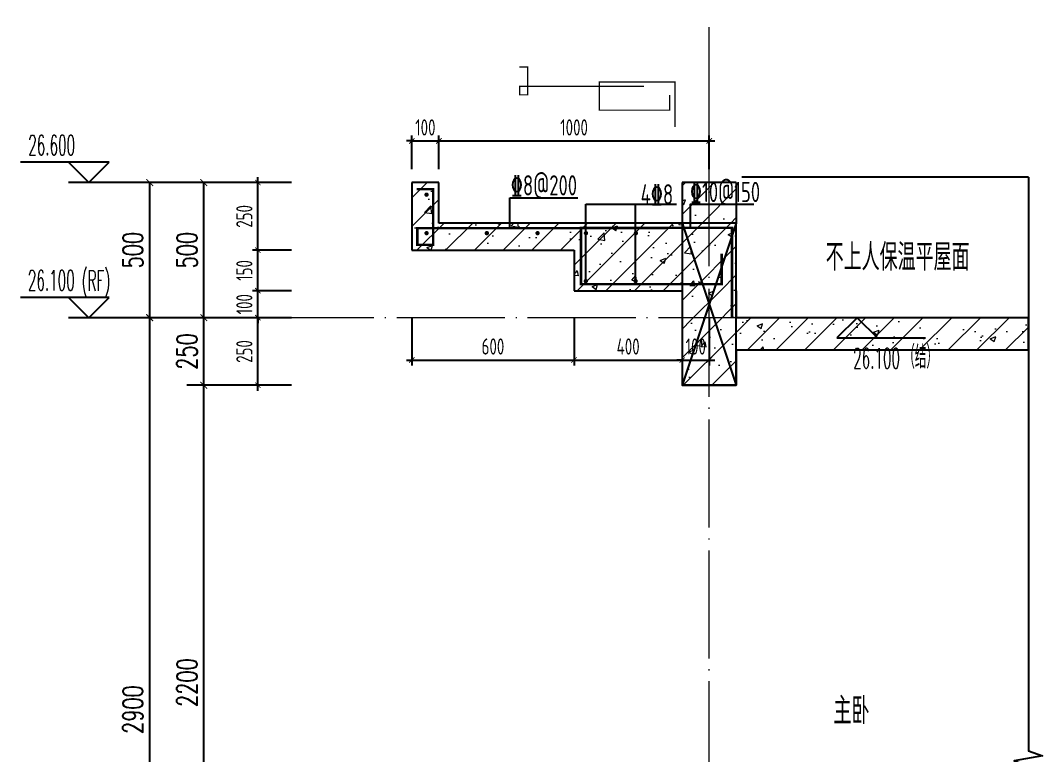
# Model space of a CAD drawing. Extents: x -668857 to 154266, y -275694 to 291306.
# Drawn here: x 118404 to 122184, y 159222 to 161942 of the extents above; entities that cross this region are included whole.
import ezdxf

# ---------------------------------------------------------------- set-up
doc = ezdxf.new("R2010")
doc.units = 0
doc.header["$LTSCALE"] = 1000
doc.linetypes.add('DOTE', pattern=[2.42, 2, -0.2, 0.02, -0.2])
doc.layers.get('0').update_dxf_attribs({"linetype": 'CONTINUOUS'})
doc.layers.get('DEFPOINTS').update_dxf_attribs({"linetype": 'CONTINUOUS'})
for name, color, linetype in [('DIM', 2, 'CONTINUOUS'), ('DIM_ELEV', 3, 'CONTINUOUS'), ('DIM_SYMB', 3, 'CONTINUOUS'), ('PUB_DIM', 3, 'CONTINUOUS'), ('PUB_TEXT', 2, 'CONTINUOUS'), ('REIN', 6, 'CONTINUOUS'), ('S-大样-砼线', 7, 'CONTINUOUS'), ('S-引出线', 40, 'CONTINUOUS'), ('TEXT', 2, 'CONTINUOUS'), ('WALL', 5, 'CONTINUOUS')]:
    doc.layers.add(name, color=color, linetype=linetype)
doc.layers.add('DOTE', color=19, linetype='DOTE', lineweight=9)
doc.layers.add('PUB_HATCH', color=8, linetype='CONTINUOUS', lineweight=9)
doc.styles.add('_TCH_DIM', font='SIMPLEX.shx', dxfattribs={"width": 0.7, "bigfont": 'GBCBIG.shx'})
doc.styles.add('_TCH_DIM_T3', font='SIMPLEX', dxfattribs={"width": 0.705882, "bigfont": 'GBCBIG'})
doc.styles.add('TSSD_DIMENSION', font='Tssdeng.shx', dxfattribs={"width": 0.7, "bigfont": 'tssdchn.shx'})
doc.styles.add('TSSD_REIN', font='tssdeng.shx', dxfattribs={"width": 0.7, "height": 300, "bigfont": 'tssdchn.shx'})
doc.dimstyles.new('_TCH_ARCH&&25', dxfattribs={"dimtxt": 74.375, "dimasz": 25, "dimexe": 62.5, "dimexo": 75, "dimgap": 25, "dimtad": 1, "dimdec": 0, "dimzin": 0, "dimdsep": 46, "dimtxsty": '_TCH_DIM_T3', "dimblk": 'ARCHTICK', "dimcen": 0.09, "dimclrt": 7, "dimazin": 0, "dimtfac": 1, "dimtdec": 0, "dimtix": 1, "dimtmove": 2, "dimatfit": 3, "dimldrblk": 'ARCHTICK', "dimfxl": 0, "dimtolj": 1, "dimtzin": 0, "dimarcsym": 0})
doc.dimstyles.new('TSSD_20_20', dxfattribs={"dimtxt": 60, "dimasz": 20, "dimexe": 20, "dimexo": 50, "dimgap": 20, "dimtad": 1, "dimdec": 0, "dimzin": 0, "dimdsep": 46, "dimtxsty": 'TSSD_DIMENSION', "dimblk": 'ARCHTICK', "dimblk1": 'ARCHTICK', "dimblk2": 'ARCHTICK', "dimcen": 0, "dimdle": 20, "dimclrt": 7, "dimadec": 0, "dimazin": 0, "dimtfac": 1, "dimtdec": 0, "dimtix": 1, "dimtmove": 2, "dimatfit": 3, "dimfxl": 0, "dimtolj": 1, "dimtzin": 0, "dimarcsym": 0})
pattern_1 = [(45, (-562273.49, 314642.066), (-53.0330086, 53.0330086), []), (50, (-562273.49, 314642.07), (215.178055, -18.82564), [22.5, -247.5]), (355, (-562273.49, 314642.07), (-41.6254, 225.65764), [18, -198]), (100.4514, (-562255.56, 314640.5), (173.552815, 206.83186), [19.12206, -210.342634]), (46.1842, (-562273.5, 314702.07), (320.17231, -49.6557), [33.75, -371.25]), (96.6356, (-562246.8, 314697.93), (280.39881, 292.23536), [28.68309, -315.5139]), (351.1842, (-562273.5, 314702.07), (280.39858, 292.23558), [27, -297]), (21, (-562243.49, 314687.07), (179.072116, -120.785667), [22.5, -247.5]), (326, (-562243.49, 314687.07), (72.9946, 217.545014), [18, -198]), (71.4514, (-562228.57, 314677), (252.06679, 96.75915), [19.12206, -210.342634]), (37.5, (-562273.49, 314642.066), (3.647957, 99.868156), [0, -195.6, 0, -201, 0, -198.75]), (7.5, (-562273.49, 314642.07), (78.920861, 118.323514), [0, -114.6, 0, -191.1, 0, -75.75]), (327.5, (-562340.39, 314642.07), (160.146731, -6.7664615), [0, -75, 0, -234, 0, -310.5]), (317.5, (-562370.39, 314642.07), (174.95585, 30.031495), [0, -97.5, 0, -155.4, 0, -220.5])]

# ---------------------------------------------------------------- blocks, each defined once
blk = doc.blocks.new('_ArchTick')
at = {"color": 0, "linetype": 'ByBlock', "const_width": 0.15}
blk.add_lwpolyline([(-0.5, -0.5), (0.5, 0.5)], dxfattribs=at)
blk = doc.blocks.new('*D2404')
at = {"layer": 'DEFPOINTS', "color": 0}
for p in [(119951.3, 161495.9), (119851.3, 161341.8), (119951.3, 161341.8)]:
    blk.add_point(p, dxfattribs=at)
at = {"layer": 'DIM', "color": 0, "lineweight": -2}
for p, q in [((119851.3, 161495.9), (119831.3, 161495.9)), ((119851.3, 161391.8), (119851.3, 161515.9)), ((119851.3, 161495.9), (119951.3, 161495.9)), ((119951.3, 161391.8), (119951.3, 161515.9)), ((119951.3, 161495.9), (119971.3, 161495.9))]:
    blk.add_line(p, q, dxfattribs=at)
at = {"layer": 'DIM', "color": 0, "lineweight": -2, "xscale": 20, "yscale": 20, "zscale": 20}
blk.add_blockref('_ArchTick', (119851.3, 161495.9), dxfattribs=at)
at = {"layer": 'DIM', "color": 0, "lineweight": -2, "xscale": 20, "yscale": 20, "zscale": 20, "rotation": 180}
blk.add_blockref('_ArchTick', (119951.3, 161495.9), dxfattribs=at)
at = {"layer": 'DIM', "color": 7, "insert": (119901.3, 161545.9), "char_height": 60, "attachment_point": 5, "style": 'TSSD_DIMENSION'}
blk.add_mtext('\\A1;100', dxfattribs=at)
blk = doc.blocks.new('*D2405')
at = {"layer": 'DEFPOINTS', "color": 0}
for p in [(120951.3, 161495.9), (119951.3, 161341.8), (120951.3, 161341.8)]:
    blk.add_point(p, dxfattribs=at)
at = {"layer": 'DIM', "color": 0, "lineweight": -2}
for p, q in [((119931.3, 161495.9), (120971.3, 161495.9)), ((119951.3, 161391.8), (119951.3, 161515.9)), ((120951.3, 161391.8), (120951.3, 161515.9))]:
    blk.add_line(p, q, dxfattribs=at)
at = {"layer": 'DIM', "color": 0, "lineweight": -2, "xscale": 20, "yscale": 20, "zscale": 20, "rotation": 180}
blk.add_blockref('_ArchTick', (119951.3, 161495.9), dxfattribs=at)
at = {"layer": 'DIM', "color": 0, "lineweight": -2, "xscale": 20, "yscale": 20, "zscale": 20}
blk.add_blockref('_ArchTick', (120951.3, 161495.9), dxfattribs=at)
at = {"layer": 'DIM', "color": 7, "insert": (120451.3, 161545.9), "char_height": 60, "attachment_point": 5, "style": 'TSSD_DIMENSION'}
blk.add_mtext('\\A1;1000', dxfattribs=at)
blk = doc.blocks.new('*D2406')
at = {"layer": 'DEFPOINTS', "color": 0}
for p in [(119851.3, 160891.8), (120451.3, 160891.8), (120451.3, 160685.3)]:
    blk.add_point(p, dxfattribs=at)
at = {"layer": 'DIM', "color": 0, "lineweight": -2}
for p, q in [((119851.3, 160841.8), (119851.3, 160665.3)), ((120451.3, 160841.8), (120451.3, 160665.3)), ((119831.3, 160685.3), (120471.3, 160685.3))]:
    blk.add_line(p, q, dxfattribs=at)
at = {"layer": 'DIM', "color": 0, "lineweight": -2, "xscale": 20, "yscale": 20, "zscale": 20, "rotation": 180}
blk.add_blockref('_ArchTick', (119851.3, 160685.3), dxfattribs=at)
at = {"layer": 'DIM', "color": 0, "lineweight": -2, "xscale": 20, "yscale": 20, "zscale": 20}
blk.add_blockref('_ArchTick', (120451.3, 160685.3), dxfattribs=at)
at = {"layer": 'DIM', "color": 7, "insert": (120151.3, 160735.3), "char_height": 60, "attachment_point": 5, "style": 'TSSD_DIMENSION'}
blk.add_mtext('\\A1;600', dxfattribs=at)
blk = doc.blocks.new('*D2407')
at = {"layer": 'DEFPOINTS', "color": 0}
for p in [(120451.3, 160891.8), (120851.3, 160891.8), (120851.3, 160685.3)]:
    blk.add_point(p, dxfattribs=at)
at = {"layer": 'DIM', "color": 0, "lineweight": -2}
for p, q in [((120451.3, 160841.8), (120451.3, 160665.3)), ((120851.3, 160841.8), (120851.3, 160665.3)), ((120431.3, 160685.3), (120871.3, 160685.3))]:
    blk.add_line(p, q, dxfattribs=at)
at = {"layer": 'DIM', "color": 0, "lineweight": -2, "xscale": 20, "yscale": 20, "zscale": 20, "rotation": 180}
blk.add_blockref('_ArchTick', (120451.3, 160685.3), dxfattribs=at)
at = {"layer": 'DIM', "color": 0, "lineweight": -2, "xscale": 20, "yscale": 20, "zscale": 20}
blk.add_blockref('_ArchTick', (120851.3, 160685.3), dxfattribs=at)
at = {"layer": 'DIM', "color": 7, "insert": (120651.3, 160735.3), "char_height": 60, "attachment_point": 5, "style": 'TSSD_DIMENSION'}
blk.add_mtext('\\A1;400', dxfattribs=at)
blk = doc.blocks.new('*D2408')
at = {"layer": 'DEFPOINTS', "color": 0}
for p in [(120851.3, 160891.8), (120951.3, 160891.8), (120951.3, 160685.3)]:
    blk.add_point(p, dxfattribs=at)
at = {"layer": 'DIM', "color": 0, "lineweight": -2}
for p, q in [((120851.3, 160841.8), (120851.3, 160665.3)), ((120951.3, 160841.8), (120951.3, 160665.3)), ((120851.3, 160685.3), (120831.3, 160685.3)), ((120851.3, 160685.3), (120951.3, 160685.3)), ((120951.3, 160685.3), (120971.3, 160685.3))]:
    blk.add_line(p, q, dxfattribs=at)
at = {"layer": 'DIM', "color": 0, "lineweight": -2, "xscale": 20, "yscale": 20, "zscale": 20}
blk.add_blockref('_ArchTick', (120851.3, 160685.3), dxfattribs=at)
at = {"layer": 'DIM', "color": 0, "lineweight": -2, "xscale": 20, "yscale": 20, "zscale": 20, "rotation": 180}
blk.add_blockref('_ArchTick', (120951.3, 160685.3), dxfattribs=at)
at = {"layer": 'DIM', "color": 7, "insert": (120901.3, 160735.3), "char_height": 60, "attachment_point": 5, "style": 'TSSD_DIMENSION'}
blk.add_mtext('\\A1;100', dxfattribs=at)
blk = doc.blocks.new('*D2409')
at = {"layer": 'DEFPOINTS', "color": 0}
for p in [(119281.9, 161341.8), (119456.5, 161341.8), (119456.5, 161091.8)]:
    blk.add_point(p, dxfattribs=at)
at = {"layer": 'DIM', "color": 0, "lineweight": -2}
for p, q in [((119406.5, 161341.8), (119261.9, 161341.8)), ((119281.9, 161071.8), (119281.9, 161361.8)), ((119406.5, 161091.8), (119261.9, 161091.8))]:
    blk.add_line(p, q, dxfattribs=at)
at = {"layer": 'DIM', "color": 0, "lineweight": -2, "xscale": 20, "yscale": 20, "zscale": 20}
for p, rotation in [((119281.9, 161341.8), 90), ((119281.9, 161091.8), 270)]:
    blk.add_blockref('_ArchTick', p, dxfattribs=dict(at, rotation=rotation))
at = {"layer": 'DIM', "color": 7, "insert": (119231.9, 161216.8), "char_height": 60, "attachment_point": 5, "rotation": 90, "style": 'TSSD_DIMENSION'}
blk.add_mtext('\\A1;250', dxfattribs=at)
blk = doc.blocks.new('*D2410')
at = {"layer": 'DEFPOINTS', "color": 0}
for p in [(119281.9, 161091.8), (119456.5, 161091.8), (119456.5, 160941.8)]:
    blk.add_point(p, dxfattribs=at)
at = {"layer": 'DIM', "color": 0, "lineweight": -2}
for p, q in [((119281.9, 160921.8), (119281.9, 161111.8)), ((119406.5, 161091.8), (119261.9, 161091.8)), ((119406.5, 160941.8), (119261.9, 160941.8))]:
    blk.add_line(p, q, dxfattribs=at)
at = {"layer": 'DIM', "color": 0, "lineweight": -2, "xscale": 20, "yscale": 20, "zscale": 20}
for p, rotation in [((119281.9, 161091.8), 90), ((119281.9, 160941.8), 270)]:
    blk.add_blockref('_ArchTick', p, dxfattribs=dict(at, rotation=rotation))
at = {"layer": 'DIM', "color": 7, "insert": (119231.9, 161016.8), "char_height": 60, "attachment_point": 5, "rotation": 90, "style": 'TSSD_DIMENSION'}
blk.add_mtext('\\A1;150', dxfattribs=at)
blk = doc.blocks.new('*D2411')
at = {"layer": 'DEFPOINTS', "color": 0}
for p in [(119281.9, 160941.8), (119456.5, 160941.8), (119456.5, 160841.8)]:
    blk.add_point(p, dxfattribs=at)
at = {"layer": 'DIM', "color": 0, "lineweight": -2}
for p, q in [((119281.9, 160941.8), (119281.9, 160961.8)), ((119406.5, 160941.8), (119261.9, 160941.8)), ((119281.9, 160841.8), (119281.9, 160941.8)), ((119406.5, 160841.8), (119261.9, 160841.8)), ((119281.9, 160841.8), (119281.9, 160821.8))]:
    blk.add_line(p, q, dxfattribs=at)
at = {"layer": 'DIM', "color": 0, "lineweight": -2, "xscale": 20, "yscale": 20, "zscale": 20}
for p, rotation in [((119281.9, 160941.8), 270), ((119281.9, 160841.8), 90)]:
    blk.add_blockref('_ArchTick', p, dxfattribs=dict(at, rotation=rotation))
at = {"layer": 'DIM', "color": 7, "insert": (119231.9, 160891.8), "char_height": 60, "attachment_point": 5, "rotation": 90, "style": 'TSSD_DIMENSION'}
blk.add_mtext('\\A1;100', dxfattribs=at)
blk = doc.blocks.new('*D2412')
at = {"layer": 'DEFPOINTS', "color": 0}
for p in [(119281.9, 160841.8), (119456.5, 160841.8), (119456.5, 160591.8)]:
    blk.add_point(p, dxfattribs=at)
at = {"layer": 'DIM', "color": 0, "lineweight": -2}
for p, q in [((119406.5, 160841.8), (119261.9, 160841.8)), ((119281.9, 160571.8), (119281.9, 160861.8)), ((119406.5, 160591.8), (119261.9, 160591.8))]:
    blk.add_line(p, q, dxfattribs=at)
at = {"layer": 'DIM', "color": 0, "lineweight": -2, "xscale": 20, "yscale": 20, "zscale": 20}
for p, rotation in [((119281.9, 160841.8), 90), ((119281.9, 160591.8), 270)]:
    blk.add_blockref('_ArchTick', p, dxfattribs=dict(at, rotation=rotation))
at = {"layer": 'DIM', "color": 7, "insert": (119231.9, 160716.8), "char_height": 60, "attachment_point": 5, "rotation": 90, "style": 'TSSD_DIMENSION'}
blk.add_mtext('\\A1;250', dxfattribs=at)
blk = doc.blocks.new('*D2427')
at = {"layer": 'DEFPOINTS', "color": 0}
for p in [(119081.9, 160591.8), (119381.9, 160591.8), (119381.9, 158391.8)]:
    blk.add_point(p, dxfattribs=at)
at = {"layer": 'PUB_DIM', "color": 0, "lineweight": -2}
for p, q in [((119306.9, 160591.8), (119019.4, 160591.8)), ((119081.9, 158391.8), (119081.9, 160591.8)), ((119306.9, 158391.8), (119019.4, 158391.8))]:
    blk.add_line(p, q, dxfattribs=at)
at = {"layer": 'PUB_DIM', "color": 0, "lineweight": -2, "xscale": 25, "yscale": 25, "zscale": 25}
for p, rotation in [((119081.9, 160591.8), 90), ((119081.9, 158391.8), 270)]:
    blk.add_blockref('_ArchTick', p, dxfattribs=dict(at, rotation=rotation))
at = {"layer": 'PUB_DIM', "color": 7, "insert": (119019.7, 159491.8), "char_height": 74.38, "attachment_point": 5, "rotation": 90, "style": '_TCH_DIM_T3'}
blk.add_mtext('\\A1;2200', dxfattribs=at)
blk = doc.blocks.new('*D2428')
at = {"layer": 'DEFPOINTS', "color": 0}
for p in [(119081.9, 160841.8), (119381.9, 160841.8), (119381.9, 160591.8)]:
    blk.add_point(p, dxfattribs=at)
at = {"layer": 'PUB_DIM', "color": 0, "lineweight": -2}
for p, q in [((119306.9, 160841.8), (119019.4, 160841.8)), ((119081.9, 160591.8), (119081.9, 160841.8)), ((119306.9, 160591.8), (119019.4, 160591.8))]:
    blk.add_line(p, q, dxfattribs=at)
at = {"layer": 'PUB_DIM', "color": 0, "lineweight": -2, "xscale": 25, "yscale": 25, "zscale": 25}
for p, rotation in [((119081.9, 160841.8), 90), ((119081.9, 160591.8), 270)]:
    blk.add_blockref('_ArchTick', p, dxfattribs=dict(at, rotation=rotation))
at = {"layer": 'PUB_DIM', "color": 7, "insert": (119019.7, 160716.8), "char_height": 74.38, "attachment_point": 5, "rotation": 90, "style": '_TCH_DIM_T3'}
blk.add_mtext('\\A1;250', dxfattribs=at)
blk = doc.blocks.new('*D2429')
at = {"layer": 'DEFPOINTS', "color": 0}
for p in [(119081.9, 161341.8), (119381.9, 161341.8), (119381.9, 160841.8)]:
    blk.add_point(p, dxfattribs=at)
at = {"layer": 'PUB_DIM', "color": 0, "lineweight": -2}
for p, q in [((119306.9, 161341.8), (119019.4, 161341.8)), ((119081.9, 160841.8), (119081.9, 161341.8)), ((119306.9, 160841.8), (119019.4, 160841.8))]:
    blk.add_line(p, q, dxfattribs=at)
at = {"layer": 'PUB_DIM', "color": 0, "lineweight": -2, "xscale": 25, "yscale": 25, "zscale": 25}
for p, rotation in [((119081.9, 161341.8), 90), ((119081.9, 160841.8), 270)]:
    blk.add_blockref('_ArchTick', p, dxfattribs=dict(at, rotation=rotation))
at = {"layer": 'PUB_DIM', "color": 7, "insert": (119019.7, 161091.8), "char_height": 74.38, "attachment_point": 5, "rotation": 90, "style": '_TCH_DIM_T3'}
blk.add_mtext('\\A1;500', dxfattribs=at)
blk = doc.blocks.new('*D2430')
at = {"layer": 'DEFPOINTS', "color": 0}
for p in [(118881.9, 160841.8), (119381.9, 160841.8), (119381.9, 157941.8)]:
    blk.add_point(p, dxfattribs=at)
at = {"layer": 'PUB_DIM', "color": 0, "lineweight": -2}
for p, q in [((119306.9, 160841.8), (118819.4, 160841.8)), ((118881.9, 157941.8), (118881.9, 160841.8)), ((119306.9, 157941.8), (118819.4, 157941.8))]:
    blk.add_line(p, q, dxfattribs=at)
at = {"layer": 'PUB_DIM', "color": 0, "lineweight": -2, "xscale": 25, "yscale": 25, "zscale": 25}
for p, rotation in [((118881.9, 160841.8), 90), ((118881.9, 157941.8), 270)]:
    blk.add_blockref('_ArchTick', p, dxfattribs=dict(at, rotation=rotation))
at = {"layer": 'PUB_DIM', "color": 7, "insert": (118819.7, 159391.8), "char_height": 74.38, "attachment_point": 5, "rotation": 90, "style": '_TCH_DIM_T3'}
blk.add_mtext('\\A1;2900', dxfattribs=at)
blk = doc.blocks.new('*D2431')
at = {"layer": 'DEFPOINTS', "color": 0}
for p in [(118881.9, 161341.8), (119381.9, 161341.8), (119381.9, 160841.8)]:
    blk.add_point(p, dxfattribs=at)
at = {"layer": 'PUB_DIM', "color": 0, "lineweight": -2}
for p, q in [((119306.9, 161341.8), (118819.4, 161341.8)), ((118881.9, 160841.8), (118881.9, 161341.8)), ((119306.9, 160841.8), (118819.4, 160841.8))]:
    blk.add_line(p, q, dxfattribs=at)
at = {"layer": 'PUB_DIM', "color": 0, "lineweight": -2, "xscale": 25, "yscale": 25, "zscale": 25}
for p, rotation in [((118881.9, 161341.8), 90), ((118881.9, 160841.8), 270)]:
    blk.add_blockref('_ArchTick', p, dxfattribs=dict(at, rotation=rotation))
at = {"layer": 'PUB_DIM', "color": 7, "insert": (118819.7, 161091.8), "char_height": 74.38, "attachment_point": 5, "rotation": 90, "style": '_TCH_DIM_T3'}
blk.add_mtext('\\A1;500', dxfattribs=at)
blk = doc.blocks.new('20210809.04285202')
at = {"layer": 'REIN', "const_width": 9}
for points in [[(67177.1, -103309.5), (67237.7, -103309.5), (67237.7, -103515.7), (67179.4, -103515.7), (67179.4, -103453.6), (68099.3, -103453.6)], [(68343.1, -103785), (68343.1, -103452.5), (67784.7, -103452.5), (67784.7, -103660.9), (68305, -103660.9), (68305, -103548.2)]]:
    blk.add_lwpolyline(points, dxfattribs=at)
at = {"layer": 'REIN', "const_width": 8}
for points in [[(67209.6, -103329.7, 1), (67217.6, -103329.7, 1)], [(67209.6, -103472.1, 1), (67217.6, -103472.1, 1)], [(67432.6, -103472.1, 1), (67440.6, -103472.1, 1)], [(67620.1, -103472.1, 1), (67628.1, -103472.1, 1)], [(67799, -103472.1, 1), (67807, -103472.1, 1)], [(67983.8, -103472.1, 1), (67991.8, -103472.1, 1)], [(67798.6, -103649.6, 1), (67806.6, -103649.6, 1)], [(67982.6, -103649.6, 1), (67990.6, -103649.6, 1)]]:
    blk.add_lwpolyline(points, format="xyb", close=True, dxfattribs=at)
at = {"layer": 'S-大样-砼线'}
for p, q in [((68159.2, -103435), (68359.2, -104035)), ((68359.2, -103435), (68159.2, -104035))]:
    blk.add_line(p, q, dxfattribs=at)
blk.add_lwpolyline([(68359.2, -103435), (68159.2, -103435), (68159.2, -104035), (68359.2, -104035)], close=True, dxfattribs=at)
at = {"layer": 'S-引出线'}
for p, q in [((67522, -103453.6), (67522, -103341.8)), ((67522, -103341.8), (67773.4, -103341.8)), ((67802.6, -103649.6), (67802.6, -103364.8)), ((67802.6, -103364.8), (68138.2, -103364.8)), ((67986.6, -103649.6), (67986.6, -103364.8))]:
    blk.add_line(p, q, dxfattribs=at)
blk.add_lwpolyline([(68189.6, -103452.5), (68189.6, -103364.7), (68423.9, -103364.7)], dxfattribs=at)
at = {"layer": 'TEXT', "style": 'TSSD_REIN', "width": 0.7}
for s, p in [('%%1328@200', (67525.2, -103332.7)), ('4%%1328', (68005.3, -103365.9)), ('%%13210@150', (68187.5, -103357.3))]:
    blk.add_text(s, height=75, rotation=0, dxfattribs=at).set_placement(p)

msp = doc.modelspace()

# ---------------------------------------------------------------- hatches: boundary and pattern name
at = {"layer": 'PUB_HATCH'}
h = msp.add_hatch(dxfattribs=at)
h.set_pattern_fill('钢筋混凝土', color=256, scale=30, style=0)
h.set_pattern_definition(pattern_1)
h.paths.add_polyline_path([(121051.34, 161191.76), (119951.34, 161191.76), (119951.34, 161341.76), (119851.34, 161341.76), (119851.34, 161091.76), (120451.34, 161091.76), (120451.34, 160941.76), (121051.34, 160941.76)])
h = msp.add_hatch(dxfattribs=at)
h.set_pattern_fill('钢筋混凝土', color=256, scale=30, style=0)
h.set_pattern_definition(pattern_1)
h.paths.add_polyline_path([(120851.35, 161191.76), (121051.34, 161191.76), (121051.34, 161141.77), (121051.35, 161341.78), (120851.35, 161341.78)])
h = msp.add_hatch(dxfattribs=at)
h.set_pattern_fill('钢筋混凝土', color=256, scale=30, style=0)
h.set_pattern_definition(pattern_1)
h.paths.add_polyline_path([(121051.34, 161141.77), (121051.34, 160941.76), (120851.35, 160941.76), (120851.35, 160841.78), (120984.68, 160801.77), (121051.35, 160841.77)])
h = msp.add_hatch(dxfattribs=at)
h.set_pattern_fill('钢筋混凝土', color=256, scale=30, style=0)
h.set_pattern_definition(pattern_1)
h.paths.add_polyline_path([(120984.68, 160801.77), (120851.35, 160841.78), (120851.35, 160591.78), (121051.35, 160591.78), (121051.35, 160721.77)])
h = msp.add_hatch(dxfattribs=at)
h.set_pattern_fill('钢筋混凝土', color=256, scale=30, style=0)
h.set_pattern_definition(pattern_1)
h.paths.add_polyline_path([(122131.35, 160841.77), (121051.35, 160841.77), (120984.68, 160801.77), (121051.35, 160721.77), (122131.35, 160721.77)])

# ---------------------------------------------------------------- linework, layer by layer
at = {"color": 251}
msp.add_line((122131.35, 161361.89), (121071.35, 161361.78), dxfattribs=at)
at = {"layer": 'DIM_ELEV'}
for p, q in [((118731.87, 161416.78), (118403.87, 161416.78)), ((118656.87, 161341.78), (118581.87, 161416.78)), ((118656.87, 161341.78), (118731.87, 161416.78)), ((119081.87, 161341.78), (118581.87, 161341.78)), ((118731.87, 160916.78), (118403.87, 160916.78)), ((118656.87, 160841.78), (118581.87, 160916.78)), ((118656.87, 160841.78), (118731.87, 160916.78)), ((119081.87, 160841.78), (118581.87, 160841.78))]:
    msp.add_line(p, q, dxfattribs=at)
at = {"layer": 'DIM_ELEV', "color": 3}
for p, q in [((121498.07, 160841.78), (121423.07, 160766.78)), ((121498.07, 160841.78), (121573.07, 160766.78)), ((121423.07, 160766.78), (121751.07, 160766.78))]:
    msp.add_line(p, q, dxfattribs=at)
at = {"layer": 'DIM_SYMB'}
msp.add_lwpolyline([(122131.35, 161361.89), (122131.35, 159239.58), (122183.85, 159220.47), (122078.85, 159201.95), (122131.35, 159183.33), (122131.35, 157061.02)], dxfattribs=at)
at = {"layer": 'DOTE', "color": 1, "linetype": 'DOTE', "ltscale": 0.2}
for p, q in [((120951.35, 157161.02), (120951.35, 161941.78)), ((122131.35, 160841.78), (119381.87, 160841.78))]:
    msp.add_line(p, q, dxfattribs=at)
at = {"layer": 'REIN', "const_width": 4.5}
for points in [[(120249.17, 161769.78), (120279.44, 161769.78), (120279.44, 161666.64), (120250.32, 161666.64), (120250.32, 161697.72), (120710.26, 161697.72)], [(120824.26, 161547.77), (120824.26, 161714), (120545.08, 161714), (120545.08, 161609.82), (120805.22, 161609.82), (120805.22, 161666.17)]]:
    msp.add_lwpolyline(points, dxfattribs=at)
at = {"layer": 'WALL'}
for p, q in [((119951.34, 161341.76), (119851.34, 161341.76)), ((119851.34, 161341.76), (119851.34, 161091.76)), ((119951.34, 161191.76), (119951.34, 161341.76)), ((120851.35, 161341.78), (120851.35, 161191.76)), ((121051.35, 161341.78), (120851.35, 161341.78)), ((121051.35, 161341.78), (121051.35, 161191.76)), ((121051.35, 161191.76), (119951.34, 161191.76)), ((121051.34, 160941.76), (121051.34, 161191.76)), ((119851.34, 161091.76), (120451.34, 161091.76)), ((120451.34, 161091.76), (120451.34, 160941.76)), ((120451.34, 160941.76), (120851.35, 160941.76)), ((120851.35, 160941.76), (120851.35, 160841.78)), ((121051.35, 160941.76), (121051.35, 160841.77)), ((120851.35, 160841.78), (120851.35, 160591.78)), ((122131.35, 160841.77), (121051.35, 160841.77)), ((122131.35, 160721.77), (122131.35, 160841.77)), ((122131.35, 160721.77), (121051.35, 160721.77)), ((121051.35, 160721.77), (121051.35, 160591.78)), ((121051.35, 160591.78), (120851.35, 160591.78))]:
    msp.add_line(p, q, dxfattribs=at)

# ---------------------------------------------------------------- block references
at = {"layer": 'S-大样-砼线'}
msp.add_blockref('20210809.04285202', (52692.15, 264626.76), dxfattribs=at)

# ---------------------------------------------------------------- texts
at = {"layer": 'DIM_ELEV', "color": 7, "style": '_TCH_DIM'}
for s, height, width, p in [('26.100', 74.375, 0.494118, (121483.51, 160654.25)), ('（结）', 84.397, 0.7, (121669.01, 160654.25))]:
    msp.add_text(s, height=height, dxfattribs=dict(at, width=width)).set_placement(p)
at = {"layer": 'PUB_TEXT'}
for s, height, style, width, p in [('26.600', 74.375, '_TCH_DIM', 0.494118, (118432.77, 161443.03)), ('不上人保温平屋面', 100, 'TSSD_REIN', 0.7, (121381.83, 161016.12)), ('(RF)', 74.375, '_TCH_DIM', 0.494118, (118630.12, 160941.8)), ('26.100', 74.375, '_TCH_DIM', 0.494118, (118431.37, 160943.03)), ('主卧', 100, 'TSSD_REIN', 0.7, (121410.59, 159337.4))]:
    msp.add_text(s, height=height, dxfattribs=dict(at, style=style, width=width)).set_placement(p)

# ---------------------------------------------------------------- dimensions: what is measured, and where the dimension line sits
at = {"layer": 'DIM'}
for p1, p2, distance, picture, middle in [((119851.34, 161341.76), (119951.34, 161341.76), 154.16, '*D2404', (119901.34, 161545.92)), ((119951.34, 161341.76), (120951.34, 161341.76), 154.16, '*D2405', (120451.34, 161545.92)), ((119456.48, 161091.76), (119456.48, 161341.76), 174.61, '*D2409', (119231.87, 161216.76)), ((119456.48, 160941.76), (119456.48, 161091.76), 174.61, '*D2410', (119231.87, 161016.76)), ((119456.48, 160841.76), (119456.48, 160941.76), 174.61, '*D2411', (119231.87, 160891.76)), ((119851.34, 160891.76), (120451.34, 160891.76), -206.45, '*D2406', (120151.34, 160735.31)), ((120451.34, 160891.76), (120851.34, 160891.76), -206.45, '*D2407', (120651.34, 160735.31)), ((120851.34, 160891.76), (120951.34, 160891.76), -206.45, '*D2408', (120901.34, 160735.31)), ((119456.48, 160591.78), (119456.48, 160841.76), 174.61, '*D2412', (119231.87, 160716.77))]:
    dim = msp.add_aligned_dim(p1=p1, p2=p2, distance=distance, dimstyle='TSSD_20_20', dxfattribs=at)
    dim.commit()
    dim.dimension.update_dxf_attribs({"geometry": picture, "text_midpoint": middle})
at = {"layer": 'PUB_DIM'}
for p1, p2, distance, picture, middle in [((119381.87, 160841.78), (119381.87, 161341.78), 500, '*D2431', (118819.68, 161091.78)), ((119381.87, 160841.78), (119381.87, 161341.78), 300, '*D2429', (119019.68, 161091.78)), ((119381.87, 157941.78), (119381.87, 160841.78), 500, '*D2430', (118819.68, 159391.78)), ((119381.87, 160591.78), (119381.87, 160841.78), 300, '*D2428', (119019.68, 160716.78)), ((119381.87, 158391.78), (119381.87, 160591.78), 300, '*D2427', (119019.68, 159491.78))]:
    dim = msp.add_aligned_dim(p1=p1, p2=p2, distance=distance, dimstyle='_TCH_ARCH&&25', dxfattribs=at)
    dim.commit()
    dim.dimension.update_dxf_attribs({"geometry": picture, "text_midpoint": middle})

doc.saveas('drawing.dxf')
